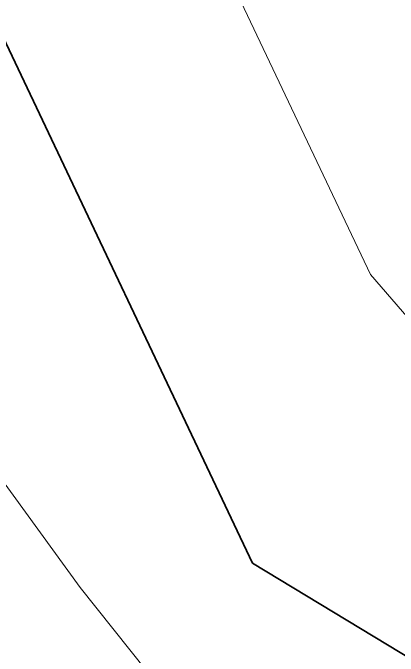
# Model space of a CAD drawing. Header units: millimetres. Extents: x -861324 to 439029, y -308065 to 694685.
# Drawn here: x -211428 to -205646, y -62050 to -52402 of the extents above; entities that cross this region are included whole.
import ezdxf

# ---------------------------------------------------------------- set-up
doc = ezdxf.new("R2010")
doc.units = ezdxf.units.MM
doc.layers.add('C-TOPO-MAJR', color=7, linetype='Continuous', lineweight=35)
doc.layers.add('C-TOPO-MINR', color=7, linetype='Continuous', lineweight=9)

msp = doc.modelspace()

# ---------------------------------------------------------------- linework, layer by layer
at = {"layer": 'C-TOPO-MAJR'}
for p, q in [((-211710.6, -52484.6), (-207832.4, -60655.2)), ((-207832.4, -60655.2), (-202856.5, -63672))]:
    msp.add_line(p, q, dxfattribs=at)
at = {"layer": 'C-TOPO-MINR'}
for p, q in [((-208000.4, -52242), (-206061.4, -56327.3)), ((-206061.4, -56327.3), (-203293.1, -59529.3)), ((-213481.6, -56812.6), (-210417.8, -61019.8)), ((-210417.8, -61019.8), (-207395.8, -64797.9))]:
    msp.add_line(p, q, dxfattribs=at)

doc.saveas('drawing.dxf')
